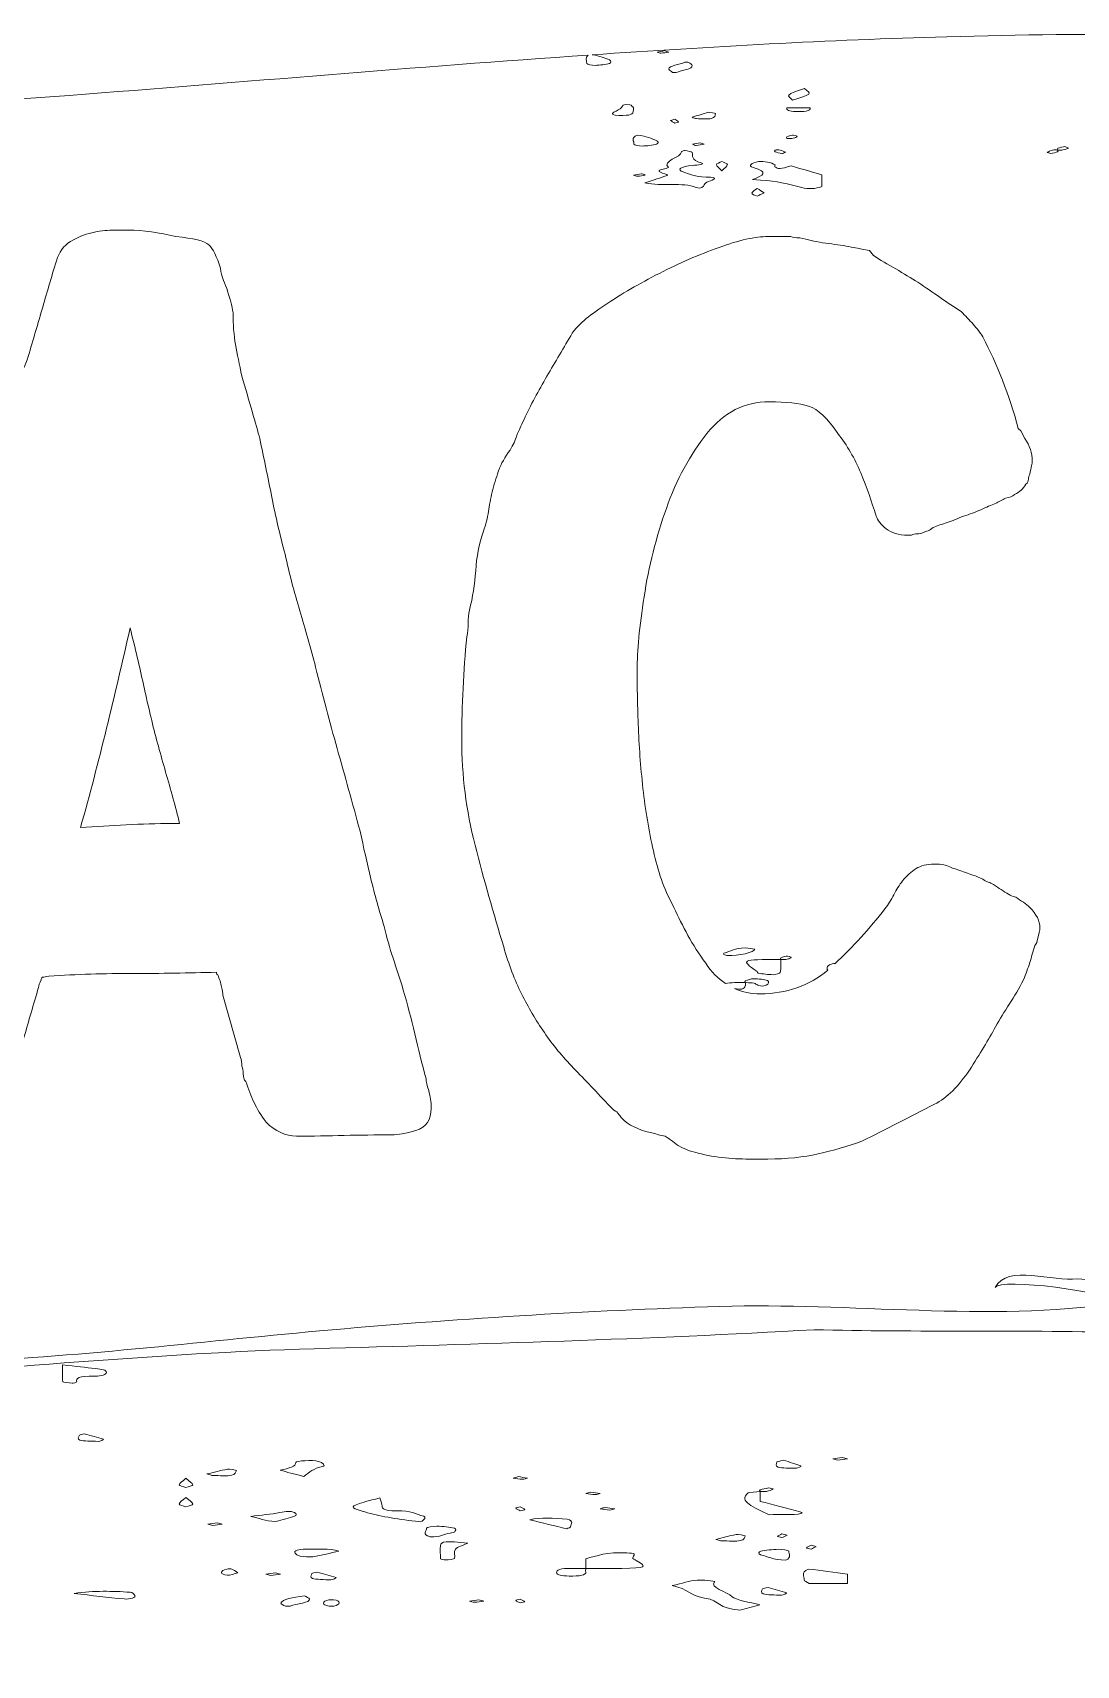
# Model space of a CAD drawing. Header units: inches. Extents: x 67 to 1013, y -929 to -151.
# Drawn here: x 534.1 to 740.3, y -473.8 to -151.3 of the extents above; entities that cross this region are included whole.
import ezdxf

# ---------------------------------------------------------------- set-up
doc = ezdxf.new("R2010")
doc.units = ezdxf.units.IN
doc.header["$MEASUREMENT"] = 0
doc.layers.add('Layer 1', color=7, linetype='Continuous')

# ---------------------------------------------------------------- blocks, each defined once
blk = doc.blocks.new('block 4')
at = {"layer": 'Layer 1', "lineweight": 0}
for points, knots in [([(1012.5, -629.96), (1011.78, -626.87), (1009, -625.78), (1007.72, -622.73), (1003.47, -612.53), (999.82, -602.16), (995.98, -591.85), (994.46, -587.78), (992.94, -583.67), (992.43, -579.44), (991.95, -575.42), (992.4, -571.38), (992.85, -567.37), (994.36, -553.92), (995.87, -540.48), (997.38, -527.04), (998.61, -516.02), (999.83, -504.79), (996.82, -493.98), (994.38, -485.2), (989.21, -476.99), (986.76, -468.2), (984.31, -459.42), (985.12, -449.28), (993.08, -442.78), (986.86, -441.22), (985.48, -433.43), (990.93, -430.6), (985.17, -433.14), (980.2, -426.06), (980.72, -420.92), (981.23, -415.78), (981.92, -408.91), (975.68, -407.18), (963.5, -403.83), (960.82, -402.1), (945.95, -403.35), (930.23, -404.68), (914.3, -404.93), (898.63, -406.33), (898.4, -406.35), (898.15, -406.37), (897.92, -406.39), (898.18, -406.67), (898.19, -406.97), (897.77, -407.33), (897.53, -407.53), (896.61, -407.88), (896.32, -407.86), (890.79, -407.46), (893.08, -409.38), (890.63, -409.31), (888.2, -409.24), (889.18, -408.28), (889.28, -407.71), (889.32, -407.45), (890, -407.26), (890.69, -407.06), (870.16, -409.03), (848.07, -411.4), (828.09, -410.04), (803.21, -410.88), (776.37, -405.82), (751.09, -408.07), (730.82, -407.48), (707.94, -407.98), (688.48, -407.47), (655.62, -409.38), (622.65, -410.27), (589.72, -411.23), (558.66, -412.13), (527.84, -415.18), (496.66, -417.37), (462.99, -419.74), (429.22, -421.35), (395.43, -422.2), (363.04, -423.02), (326.98, -419.13), (295.25, -422.81), (296.63, -425.24), (324.65, -427.84), (325.87, -425.93), (322.81, -430.62), (311.11, -427.02), (305.05, -427.63), (281.5, -426.27), (254.71, -426.52), (230.16, -426.72), (213.32, -424.58), (195.42, -426.19), (178.66, -424.55), (174.75, -422.97), (169.22, -429.65), (166.38, -425.74), (162.03, -426.11), (159.04, -427.81), (155.36, -428.85), (150.56, -430.2), (148.48, -434.78), (142.94, -435.87), (135.78, -439.18), (128.67, -441.45), (127.27, -447.88), (127.13, -449.83), (126.44, -451.3), (124.54, -453.11), (127.14, -456.8), (123.5, -497.14), (121.03, -499.45), (116.43, -509.11), (107.6, -517.24), (103.39, -527.02), (98.81, -537.63), (96.21, -549.16), (92.57, -560.02), (96.55, -560.09), (97.08, -564.42), (98.21, -567.4), (99.86, -571.75), (105.03, -574.61), (108.71, -578.13), (112.39, -581.65), (114.24, -587.53), (109.63, -590.3), (107.32, -591.69), (104.06, -591.81), (101.74, -593.18), (97.32, -595.8), (98.49, -601.15), (96.65, -605.23), (94.41, -610.21), (88.61, -613.75), (85.91, -618.62), (82.76, -624.32), (82.66, -629.52), (76.58, -634.31), (72.6, -637.82), (71.41, -641.99), (67.43, -645.04), (69.76, -645.61), (68.74, -647.95), (71.54, -648.5), (71.49, -657.58), (86.7, -655.19), (94.76, -658.1), (103.45, -660.02), (113.04, -662.9), (122.11, -662.52), (122.11, -662.52), (122.7, -663.22), (122.7, -663.22), (123.92, -664.68), (143.84, -665.11), (146.99, -665.5), (155.57, -666.57), (163.86, -667.13), (172.44, -667.79), (190.82, -669.2), (209.1, -670.89), (227.54, -671.8), (264.33, -673.61), (301.23, -673.78), (338.08, -672.98), (412.22, -671.37), (486.09, -665.79), (560.01, -661.39), (624.31, -657.56), (688.81, -654.57), (753.33, -655.83), (790.03, -656.55), (826.77, -658.64), (863.48, -657.11), (899.99, -655.58), (937.35, -651.45), (973.52, -647.1), (978.97, -646.97), (983.95, -647.41), (989.51, -647.54), (992.02, -647.09), (998.41, -652.03), (999.03, -648.37), (1002.67, -650.07), (1004.08, -646.55), (1007.87, -647.08), (1004.65, -642.86), (1011.05, -641.49), (1012.43, -638.11), (1010.37, -635.39), (1013.01, -632.17), (1012.5, -629.96)], [0, 0, 0, 0, 1, 1, 1, 2, 2, 2, 3, 3, 3, 4, 4, 4, 5, 5, 5, 6, 6, 6, 7, 7, 7, 8, 8, 8, 9, 9, 9, 10, 10, 10, 11, 11, 11, 12, 12, 12, 13, 13, 13, 14, 14, 14, 15, 15, 15, 16, 16, 16, 17, 17, 17, 18, 18, 18, 19, 19, 19, 20, 20, 20, 21, 21, 21, 22, 22, 22, 23, 23, 23, 24, 24, 24, 25, 25, 25, 26, 26, 26, 27, 27, 27, 28, 28, 28, 29, 29, 29, 30, 30, 30, 31, 31, 31, 32, 32, 32, 33, 33, 33, 34, 34, 34, 35, 35, 35, 36, 36, 36, 37, 37, 37, 38, 38, 38, 39, 39, 39, 40, 40, 40, 41, 41, 41, 42, 42, 42, 43, 43, 43, 44, 44, 44, 45, 45, 45, 46, 46, 46, 47, 47, 47, 48, 48, 48, 49, 49, 49, 50, 50, 50, 51, 51, 51, 52, 52, 52, 53, 53, 53, 54, 54, 54, 55, 55, 55, 56, 56, 56, 57, 57, 57, 58, 58, 58, 59, 59, 59, 60, 60, 60, 61, 61, 61, 62, 62, 62, 63, 63, 63, 63]), ([(540.01, -414.41), (542.76, -414.71), (544.61, -414.93), (546.49, -415.12), (547.86, -415.26), (548.69, -415.44), (548.69, -415.89), (548.7, -416.36), (547.82, -416.63), (546.42, -416.62), (543.11, -416.6), (542.61, -417.08), (542.83, -417.78), (542.86, -417.86), (542.11, -418.04), (541.91, -418.03), (541.23, -417.97), (540.1, -417.85), (540.09, -417.74), (539.96, -416.66), (540.01, -415.58), (540.01, -414.41)], [0, 0, 0, 0, 1, 1, 1, 2, 2, 2, 3, 3, 3, 4, 4, 4, 5, 5, 5, 6, 6, 6, 7, 7, 7, 7]), ([(543.39, -428.29), (543.42, -428.2), (543.99, -428.12), (544.32, -428.03), (545.61, -428.38), (546.97, -428.71), (548.14, -429.08), (548.28, -429.12), (547.39, -429.53), (547.04, -429.52), (545.78, -429.5), (544.1, -429.47), (543.45, -429.26), (542.84, -429.06), (543.26, -428.62), (543.39, -428.29)], [0, 0, 0, 0, 1, 1, 1, 2, 2, 2, 3, 3, 3, 4, 4, 4, 5, 5, 5, 5]), ([(572.62, -435.01), (572.86, -434.96), (574.38, -435.18), (574.36, -435.26), (574.28, -435.6), (574.2, -436.04), (573.4, -436.22), (572.66, -436.39), (571, -436.29), (569.75, -436.26), (569.4, -436.26), (569.1, -436.1), (568.56, -435.96), (569.89, -435.64), (571.17, -435.29), (572.62, -435.01)], [0, 0, 0, 0, 1, 1, 1, 2, 2, 2, 3, 3, 3, 4, 4, 4, 5, 5, 5, 5]), ([(586.11, -433.72), (586.07, -433.34), (589.42, -433.15), (590.61, -433.48), (591.38, -433.7), (592, -434.32), (591.58, -434.42), (589.38, -434.91), (588.95, -435.6), (587.66, -436.44), (585.68, -435.93), (584.37, -435.59), (583.02, -435.24), (584.82, -434.84), (586.19, -434.44), (586.11, -433.72)], [0, 0, 0, 0, 1, 1, 1, 2, 2, 2, 3, 3, 3, 4, 4, 4, 5, 5, 5, 5]), ([(681.08, -433.63), (681.09, -433.54), (681.68, -433.46), (682.43, -433.26), (683.59, -433.62), (684.84, -433.97), (685.83, -434.36), (686.04, -434.44), (685.26, -434.84), (684.99, -434.84), (683.72, -434.82), (682.05, -434.81), (681.35, -434.6), (680.7, -434.4), (681.02, -433.96), (681.08, -433.63)], [0, 0, 0, 0, 1, 1, 1, 2, 2, 2, 3, 3, 3, 4, 4, 4, 5, 5, 5, 5]), ([(694.01, -432.7), (694.4, -432.8), (694.71, -432.88), (695.03, -432.97), (694.4, -433.05), (693.78, -433.16), (693.11, -433.2), (692.87, -433.22), (692.48, -433.05), (692.16, -432.97), (692.79, -432.88), (693.41, -432.78), (694.01, -432.7)], [0, 0, 0, 0, 1, 1, 1, 2, 2, 2, 3, 3, 3, 4, 4, 4, 4]), ([(564.41, -436.8), (565.12, -437.44), (565.72, -437.76), (565.76, -438.09), (565.78, -438.27), (564.89, -438.47), (564.41, -438.66), (563.93, -438.47), (563.05, -438.27), (563.07, -438.09), (563.1, -437.76), (563.7, -437.44), (564.41, -436.8)], [0, 0, 0, 0, 1, 1, 1, 2, 2, 2, 3, 3, 3, 4, 4, 4, 4]), ([(630.03, -436.49), (630.63, -436.58), (631.25, -436.67), (631.88, -436.76), (631.56, -436.85), (631.17, -437.01), (630.93, -437), (630.26, -436.96), (629.64, -436.85), (629, -436.76), (629.32, -436.68), (629.64, -436.59), (630.03, -436.49)], [0, 0, 0, 0, 1, 1, 1, 2, 2, 2, 3, 3, 3, 4, 4, 4, 4]), ([(564.41, -440.6), (565.12, -441.23), (565.72, -441.56), (565.76, -441.88), (565.78, -442.07), (564.89, -442.26), (564.41, -442.46), (563.93, -442.26), (563.05, -442.07), (563.07, -441.88), (563.1, -441.56), (563.7, -441.23), (564.41, -440.6)], [0, 0, 0, 0, 1, 1, 1, 2, 2, 2, 3, 3, 3, 4, 4, 4, 4]), ([(599.63, -441.5), (600.26, -441.31), (600.96, -441.14), (602.72, -440.68), (602.96, -441.53), (603.11, -441.89), (603.16, -442.25), (603.23, -442.76), (603.22, -443.26), (606.02, -443.22), (608.9, -443.18), (609.79, -443.89), (611.36, -444.3), (611.94, -444.45), (611.45, -444.97), (611.04, -445.29), (610.71, -445.54), (610.04, -445.3), (609.05, -445.2), (605.15, -444.77), (602.01, -444.12), (599.21, -443.31), (596.73, -442.6), (596.73, -442.35), (599.63, -441.5)], [0, 0, 0, 0, 1, 1, 1, 2, 2, 2, 3, 3, 3, 4, 4, 4, 5, 5, 5, 6, 6, 6, 7, 7, 7, 8, 8, 8, 8]), ([(644.38, -439.53), (644.98, -439.62), (645.61, -439.71), (646.23, -439.8), (645.91, -439.88), (645.52, -440.05), (645.29, -440.04), (644.61, -440), (644, -439.88), (643.36, -439.8), (643.68, -439.71), (644, -439.63), (644.38, -439.53)], [0, 0, 0, 0, 1, 1, 1, 2, 2, 2, 3, 3, 3, 4, 4, 4, 4]), ([(675.47, -439.69), (675.66, -439.54), (677, -439.51), (677.81, -439.42), (677.81, -440.04), (677.81, -440.67), (677.81, -441.38), (680.35, -442.03), (683.06, -442.72), (685.74, -443.42), (685.96, -443.48), (685.97, -443.6), (686.09, -443.69), (684.19, -444.29), (681.59, -443.77), (679.59, -444.04), (676.66, -442.64), (673.3, -441.33), (675.47, -439.69)], [0, 0, 0, 0, 1, 1, 1, 2, 2, 2, 3, 3, 3, 4, 4, 4, 5, 5, 5, 6, 6, 6, 6]), ([(677.84, -439.09), (678.28, -438.94), (678.92, -438.84), (679.48, -438.72), (679.81, -438.81), (680.42, -438.93), (680.36, -438.96), (680.02, -439.13), (679.6, -439.29), (679.06, -439.41), (678.81, -439.47), (678.07, -439.46), (677.85, -439.41), (677.64, -439.35), (677.64, -439.16), (677.84, -439.09)], [0, 0, 0, 0, 1, 1, 1, 2, 2, 2, 3, 3, 3, 4, 4, 4, 5, 5, 5, 5]), ([(582.97, -443.59), (584.17, -443.37), (585.06, -443.19), (585.86, -443.6), (586.23, -443.79), (586.3, -444.14), (585.87, -444.3), (584.85, -444.69), (583.45, -445.01), (582.18, -445.36), (579.83, -445.27), (579, -444.67), (577.23, -444.34), (579.2, -444.09), (581.26, -443.91), (582.97, -443.59)], [0, 0, 0, 0, 1, 1, 1, 2, 2, 2, 3, 3, 3, 4, 4, 4, 5, 5, 5, 5]), ([(630.44, -443.22), (630.12, -443.05), (629.69, -442.88), (629.54, -442.71), (629.49, -442.64), (630.12, -442.54), (630.44, -442.46), (630.76, -442.63), (631.19, -442.79), (631.34, -442.97), (631.39, -443.03), (630.76, -443.13), (630.44, -443.22)], [0, 0, 0, 0, 1, 1, 1, 2, 2, 2, 3, 3, 3, 4, 4, 4, 4]), ([(639.67, -444.89), (641.24, -445.29), (640.32, -445.81), (640.43, -446.27), (640.47, -446.47), (639.84, -446.68), (639.65, -446.8), (637.27, -446.22), (634.78, -445.61), (632.29, -445.01), (634.44, -444.49), (637.05, -444.72), (639.67, -444.89)], [0, 0, 0, 0, 1, 1, 1, 2, 2, 2, 3, 3, 3, 4, 4, 4, 4]), ([(649.1, -442.84), (648.78, -442.92), (648.46, -443.01), (648.08, -443.11), (647.48, -443.02), (646.85, -442.93), (646.23, -442.84), (646.55, -442.75), (646.94, -442.58), (647.17, -442.6), (647.85, -442.64), (648.46, -442.75), (649.1, -442.84)], [0, 0, 0, 0, 1, 1, 1, 2, 2, 2, 3, 3, 3, 4, 4, 4, 4]), ([(569.66, -446.11), (569.43, -446.12), (569.04, -445.96), (568.72, -445.87), (569.34, -445.78), (569.97, -445.69), (570.57, -445.6), (570.95, -445.7), (571.27, -445.79), (571.59, -445.87), (570.95, -445.96), (570.34, -446.07), (569.66, -446.11)], [0, 0, 0, 0, 1, 1, 1, 2, 2, 2, 3, 3, 3, 4, 4, 4, 4]), ([(611.89, -446.64), (611.86, -446.52), (613.27, -446.26), (613.93, -446.28), (615.16, -446.31), (616.51, -446.45), (617.44, -446.66), (617.9, -446.76), (617.61, -447.13), (617.48, -447.37), (617.43, -447.47), (616.96, -447.57), (616.59, -447.63), (615.22, -447.86), (614.78, -448.43), (612.63, -448.4), (610.92, -447.85), (612.03, -447.22), (611.89, -446.64)], [0, 0, 0, 0, 1, 1, 1, 2, 2, 2, 3, 3, 3, 4, 4, 4, 5, 5, 5, 6, 6, 6, 6]), ([(673.1, -447.91), (673.34, -447.87), (674.86, -448.09), (674.84, -448.17), (674.76, -448.5), (674.68, -448.95), (673.88, -449.13), (673.14, -449.29), (671.47, -449.19), (670.23, -449.17), (669.88, -449.16), (669.57, -449.01), (669.04, -448.87), (670.37, -448.54), (671.65, -448.2), (673.1, -447.91)], [0, 0, 0, 0, 1, 1, 1, 2, 2, 2, 3, 3, 3, 4, 4, 4, 5, 5, 5, 5]), ([(681.22, -448.28), (681.37, -448.1), (681.8, -447.94), (682.11, -447.77), (682.43, -447.86), (682.75, -447.94), (683.14, -448.04), (682.8, -448.2), (682.46, -448.37), (682.11, -448.53), (681.8, -448.45), (681.16, -448.34), (681.22, -448.28)], [0, 0, 0, 0, 1, 1, 1, 2, 2, 2, 3, 3, 3, 4, 4, 4, 4]), ([(589.44, -452.31), (588.91, -452.4), (587.57, -452.31), (586.96, -452.18), (586.38, -452.06), (586.16, -451.79), (585.96, -451.57), (585.57, -451.12), (586.69, -450.83), (588.08, -450.83), (590.24, -450.82), (592.72, -450.58), (594.63, -451.21), (592.92, -451.59), (591.29, -451.99), (589.44, -452.31)], [0, 0, 0, 0, 1, 1, 1, 2, 2, 2, 3, 3, 3, 4, 4, 4, 5, 5, 5, 5]), ([(617.44, -452.67), (617.4, -452.78), (616.28, -452.89), (615.6, -452.95), (615.39, -452.96), (614.7, -452.79), (614.69, -452.7), (614.62, -451.83), (614.62, -450.96), (614.66, -450.09), (614.7, -449.26), (615.81, -449.18), (620.09, -449.63), (619.25, -450.02), (617.94, -450.39), (617.63, -450.82), (617.2, -451.42), (617.61, -452.06), (617.44, -452.67)], [0, 0, 0, 0, 1, 1, 1, 2, 2, 2, 3, 3, 3, 4, 4, 4, 5, 5, 5, 6, 6, 6, 6]), ([(643.36, -454.6), (643.36, -454.6), (643.36, -452.72), (643.36, -452.72), (645.62, -452.12), (647.43, -451.34), (651.48, -451.55), (653.13, -451.63), (653.14, -451.55), (652.66, -452.54), (652.58, -452.7), (653.02, -452.9), (653.35, -453.07), (655.74, -454.28), (655.18, -454.59), (650.47, -454.6), (648.1, -454.61), (645.73, -454.6), (643.36, -454.6), (643.36, -454.84), (643.31, -455.09), (643.37, -455.32), (643.51, -455.95), (642.18, -456.15), (640.08, -456.12), (638.53, -456.1), (637.69, -455.88), (637.62, -455.47), (637.52, -454.92), (638.26, -454.57), (640.63, -454.6), (641.54, -454.62), (642.45, -454.6), (643.36, -454.6)], [0, 0, 0, 0, 1, 1, 1, 2, 2, 2, 3, 3, 3, 4, 4, 4, 5, 5, 5, 6, 6, 6, 7, 7, 7, 8, 8, 8, 9, 9, 9, 10, 10, 10, 11, 11, 11, 11]), ([(682.87, -452.99), (680.24, -452.86), (679.29, -452.29), (677.88, -451.9), (677.42, -451.77), (677.45, -451.31), (677.91, -451.21), (678.84, -451), (680.2, -450.87), (681.43, -450.83), (682.08, -450.82), (683.45, -451.07), (683.45, -451.2), (683.44, -451.79), (684.14, -452.41), (682.87, -452.99)], [0, 0, 0, 0, 1, 1, 1, 2, 2, 2, 3, 3, 3, 4, 4, 4, 5, 5, 5, 5]), ([(687.86, -450.05), (688.17, -450.13), (688.49, -450.22), (688.88, -450.32), (688.55, -450.48), (688.2, -450.64), (687.86, -450.81), (687.54, -450.72), (686.91, -450.62), (686.96, -450.56), (687.11, -450.38), (687.54, -450.22), (687.86, -450.05)], [0, 0, 0, 0, 1, 1, 1, 2, 2, 2, 3, 3, 3, 4, 4, 4, 4]), ([(572.51, -454.75), (572.74, -454.7), (573.38, -454.7), (573.44, -454.73), (573.84, -454.93), (574.14, -455.14), (574.66, -455.47), (574.04, -455.63), (573.08, -456.01), (572.61, -455.97), (571.06, -455.84), (571.07, -455.03), (572.51, -454.75)], [0, 0, 0, 0, 1, 1, 1, 2, 2, 2, 3, 3, 3, 4, 4, 4, 4]), ([(581.14, -455.98), (580.91, -455.99), (580.52, -455.83), (580.2, -455.74), (580.84, -455.66), (581.45, -455.55), (582.13, -455.51), (582.36, -455.49), (582.75, -455.66), (583.07, -455.74), (582.43, -455.83), (581.82, -455.94), (581.14, -455.98)], [0, 0, 0, 0, 1, 1, 1, 2, 2, 2, 3, 3, 3, 4, 4, 4, 4]), ([(589.4, -456.6), (588.78, -456.4), (589.19, -455.96), (589.29, -455.63), (589.32, -455.54), (589.9, -455.46), (590.33, -455.34), (591.59, -455.69), (592.92, -456.03), (594.05, -456.4), (594.21, -456.46), (593.34, -456.86), (593.01, -456.86), (591.75, -456.83), (590.07, -456.81), (589.4, -456.6)], [0, 0, 0, 0, 1, 1, 1, 2, 2, 2, 3, 3, 3, 4, 4, 4, 5, 5, 5, 5]), ([(665.37, -456.92), (666.26, -456.82), (668.88, -457.18), (668.85, -457.2), (667.63, -458.39), (671.3, -459.2), (672.3, -460.21), (672.92, -460.83), (675.85, -461.3), (677.74, -461.83), (676.45, -462.18), (675.13, -462.53), (673.8, -462.88), (669.26, -462.51), (670.15, -461.05), (666.85, -460.46), (663.61, -459.88), (663.9, -458.72), (660.4, -458.01), (662.53, -457.52), (663.76, -457.1), (665.37, -456.92)], [0, 0, 0, 0, 1, 1, 1, 2, 2, 2, 3, 3, 3, 4, 4, 4, 5, 5, 5, 6, 6, 6, 7, 7, 7, 7]), ([(687.32, -454.73), (689.92, -455.06), (692.5, -455.4), (695.03, -455.72), (695.03, -455.72), (695.03, -457.58), (695.03, -457.58), (695.03, -457.58), (687.5, -457.58), (687.5, -457.58), (687.09, -457.32), (686.43, -457.1), (686.48, -456.9), (686.65, -456.18), (685.67, -455.43), (687.32, -454.73)], [0, 0, 0, 0, 1, 1, 1, 2, 2, 2, 3, 3, 3, 4, 4, 4, 5, 5, 5, 5]), ([(554.34, -459.93), (554.74, -460.39), (553.37, -460.74), (552.2, -460.65), (548.95, -460.38), (545.9, -459.96), (542.34, -459.56), (546.32, -458.99), (549.88, -459.08), (553.4, -459.32), (553.88, -459.35), (554.15, -459.71), (554.34, -459.93)], [0, 0, 0, 0, 1, 1, 1, 2, 2, 2, 3, 3, 3, 4, 4, 4, 4]), ([(584.08, -462.07), (583.68, -461.87), (583.06, -461.65), (583.13, -461.46), (583.41, -460.71), (585.47, -460.33), (587.81, -460.02), (588.17, -460.25), (588.7, -460.45), (588.78, -460.66), (589.03, -461.4), (586.23, -461.59), (584.99, -462.06), (584.87, -462.1), (584.15, -462.1), (584.08, -462.07)], [0, 0, 0, 0, 1, 1, 1, 2, 2, 2, 3, 3, 3, 4, 4, 4, 5, 5, 5, 5]), ([(592.61, -460.82), (592.83, -460.78), (593.25, -460.8), (593.58, -460.8), (595.01, -461.02), (595.07, -461.77), (593.63, -462.05), (593.41, -462.1), (592.92, -462.11), (592.68, -462.07), (591.21, -461.86), (591.17, -461.1), (592.61, -460.82)], [0, 0, 0, 0, 1, 1, 1, 2, 2, 2, 3, 3, 3, 4, 4, 4, 4]), ([(622.24, -460.79), (622.63, -460.89), (622.94, -460.97), (623.26, -461.06), (622.63, -461.14), (622.01, -461.26), (621.34, -461.29), (621.1, -461.31), (620.71, -461.14), (620.39, -461.06), (621.02, -460.97), (621.64, -460.88), (622.24, -460.79)], [0, 0, 0, 0, 1, 1, 1, 2, 2, 2, 3, 3, 3, 4, 4, 4, 4]), ([(631.34, -461.19), (631.39, -461.25), (630.76, -461.35), (630.44, -461.44), (630.12, -461.27), (629.69, -461.11), (629.54, -460.93), (629.49, -460.87), (630.12, -460.76), (630.44, -460.68), (630.76, -460.85), (631.19, -461.01), (631.34, -461.19)], [0, 0, 0, 0, 1, 1, 1, 2, 2, 2, 3, 3, 3, 4, 4, 4, 4]), ([(683.02, -459.43), (683.19, -459.49), (682.35, -459.9), (682.05, -459.89), (680.78, -459.87), (679.1, -459.85), (678.42, -459.64), (677.79, -459.44), (678.17, -459), (678.26, -458.67), (678.29, -458.58), (678.87, -458.5), (679.4, -458.36), (680.63, -458.71), (681.94, -459.05), (683.02, -459.43)], [0, 0, 0, 0, 1, 1, 1, 2, 2, 2, 3, 3, 3, 4, 4, 4, 5, 5, 5, 5])]:
    blk.add_open_spline(points, degree=3, knots=knots, dxfattribs=at)
blk = doc.blocks.new('block 5')
at = {"layer": 'Layer 1', "lineweight": 0}
for points, knots in [([(922.82, -176.57), (922.86, -167.49), (910.98, -169.88), (904.68, -166.97), (897.9, -165.05), (890.41, -162.17), (883.32, -162.55), (883.32, -162.55), (882.87, -161.85), (882.87, -161.85), (881.91, -160.38), (866.35, -159.96), (863.89, -159.57), (857.2, -158.5), (850.72, -157.94), (844.02, -157.28), (829.67, -155.87), (815.39, -154.18), (800.99, -153.27), (772.25, -151.46), (743.44, -151.28), (714.66, -152.09), (691.28, -152.74), (667.94, -154.05), (644.62, -155.66), (646.28, -155.84), (647.06, -156.32), (648.08, -156.67), (648.45, -156.8), (648.43, -157.26), (648.06, -157.37), (647.3, -157.57), (646.2, -157.71), (645.2, -157.74), (644.67, -157.76), (643.56, -157.5), (643.57, -157.37), (643.57, -156.83), (643.1, -156.25), (643.86, -155.71), (609.66, -158.07), (575.51, -161.07), (541.34, -163.68), (491.12, -167.51), (440.75, -170.49), (390.36, -169.23), (361.7, -168.52), (333.01, -166.43), (304.34, -167.96), (275.82, -169.48), (246.65, -173.62), (218.4, -177.96), (214.14, -178.09), (210.26, -177.66), (205.91, -177.53), (203.95, -177.97), (198.96, -173.04), (198.48, -176.7), (195.63, -175), (194.53, -178.52), (191.58, -177.99), (194.09, -182.21), (189.09, -183.58), (188.02, -186.96), (189.62, -189.68), (187.56, -192.9), (187.96, -195.11), (188.52, -198.19), (190.69, -199.29), (191.69, -202.34), (195.01, -212.53), (197.86, -222.91), (200.86, -233.21), (201.33, -234.85), (201.8, -236.49), (202.22, -238.14), (203.21, -237.74), (204.2, -237.33), (205.28, -236.89), (207.37, -237.82), (206.35, -238.59), (206.72, -239.47), (205.58, -239.19), (204.69, -238.99), (203.87, -238.77), (203.33, -238.63), (202.85, -238.45), (202.25, -238.25), (202.87, -240.68), (203.4, -243.13), (203.63, -245.63), (204, -249.64), (203.65, -253.69), (203.3, -257.7), (202.12, -271.14), (200.95, -284.59), (199.77, -298.03), (198.81, -309.05), (197.85, -320.27), (200.2, -331.08), (202.11, -339.87), (206.15, -348.08), (208.06, -356.87), (209.97, -365.65), (209.34, -375.79), (203.12, -382.28), (207.98, -383.85), (209.06, -391.64), (204.81, -394.47), (209.3, -391.93), (213.18, -399.01), (212.78, -404.15), (212.38, -409.29), (211.84, -416.16), (216.71, -417.88), (226.23, -421.24), (228.32, -422.97), (239.93, -421.72), (252.21, -420.39), (264.65, -420.13), (276.89, -418.74), (294.6, -416.73), (314.34, -413.49), (331.98, -415.03), (351.41, -414.19), (372.37, -419.25), (392.11, -416.99), (407.94, -417.58), (425.81, -417.09), (441.01, -417.6), (466.67, -415.69), (492.42, -414.79), (518.13, -413.84), (542.39, -412.94), (566.46, -409.89), (590.81, -407.7), (617.11, -405.33), (643.48, -403.72), (669.87, -402.87), (695.17, -402.05), (723.33, -405.94), (748.11, -402.26), (747.03, -399.83), (725.15, -397.22), (724.2, -399.13), (726.58, -394.45), (735.72, -398.04), (740.45, -397.44), (758.84, -398.8), (779.77, -398.55), (798.94, -398.35), (812.09, -400.49), (826.07, -398.88), (839.16, -400.52), (842.21, -402.1), (846.53, -395.42), (848.75, -399.33), (852.15, -398.96), (854.49, -397.25), (857.36, -396.22), (861.1, -394.86), (862.73, -390.29), (867.06, -389.2), (872.65, -385.89), (878.2, -383.61), (879.3, -377.19), (879.4, -375.23), (879.95, -373.76), (881.43, -371.96), (879.4, -368.27), (882.24, -327.93), (884.17, -325.62), (887.76, -315.96), (894.66, -307.83), (897.95, -298.04), (901.52, -287.43), (903.56, -275.91), (906.39, -265.05), (903.29, -264.98), (902.87, -260.65), (901.99, -257.67), (900.7, -253.31), (896.66, -250.46), (893.79, -246.94), (890.92, -243.42), (889.47, -237.54), (893.07, -234.76), (894.88, -233.37), (897.42, -233.26), (899.23, -231.89), (902.69, -229.27), (901.77, -223.92), (903.21, -219.83), (904.96, -214.85), (909.49, -211.32), (911.59, -206.44), (914.05, -200.74), (914.14, -195.54), (918.88, -190.76), (921.99, -187.25), (922.92, -183.08), (926.03, -180.02), (924.21, -179.45), (925, -177.12), (922.82, -176.57)], [0, 0, 0, 0, 1, 1, 1, 2, 2, 2, 3, 3, 3, 4, 4, 4, 5, 5, 5, 6, 6, 6, 7, 7, 7, 8, 8, 8, 9, 9, 9, 10, 10, 10, 11, 11, 11, 12, 12, 12, 13, 13, 13, 14, 14, 14, 15, 15, 15, 16, 16, 16, 17, 17, 17, 18, 18, 18, 19, 19, 19, 20, 20, 20, 21, 21, 21, 22, 22, 22, 23, 23, 23, 24, 24, 24, 25, 25, 25, 26, 26, 26, 27, 27, 27, 28, 28, 28, 29, 29, 29, 30, 30, 30, 31, 31, 31, 32, 32, 32, 33, 33, 33, 34, 34, 34, 35, 35, 35, 36, 36, 36, 37, 37, 37, 38, 38, 38, 39, 39, 39, 40, 40, 40, 41, 41, 41, 42, 42, 42, 43, 43, 43, 44, 44, 44, 45, 45, 45, 46, 46, 46, 47, 47, 47, 48, 48, 48, 49, 49, 49, 50, 50, 50, 51, 51, 51, 52, 52, 52, 53, 53, 53, 54, 54, 54, 55, 55, 55, 56, 56, 56, 57, 57, 57, 58, 58, 58, 59, 59, 59, 60, 60, 60, 61, 61, 61, 62, 62, 62, 63, 63, 63, 64, 64, 64, 65, 65, 65, 66, 66, 66, 67, 67, 67, 68, 68, 68, 68]), ([(658.95, -154.84), (659.26, -154.94), (659.51, -155.02), (659.77, -155.11), (659.26, -155.19), (658.76, -155.3), (658.21, -155.34), (658.02, -155.36), (657.7, -155.19), (657.45, -155.11), (657.95, -155.02), (658.46, -154.93), (658.95, -154.84)], [0, 0, 0, 0, 1, 1, 1, 2, 2, 2, 3, 3, 3, 4, 4, 4, 4]), ([(662.95, -157.12), (663.01, -157.09), (663.62, -157.11), (663.68, -157.16), (663.99, -157.36), (664.35, -157.57), (664.4, -157.78), (664.55, -158.52), (662.24, -158.69), (661.25, -159.17), (661.19, -159.2), (660.75, -159.15), (660.49, -159.14), (660.25, -158.93), (659.85, -158.72), (659.8, -158.51), (659.65, -157.77), (661.97, -157.6), (662.95, -157.12)], [0, 0, 0, 0, 1, 1, 1, 2, 2, 2, 3, 3, 3, 4, 4, 4, 5, 5, 5, 6, 6, 6, 6]), ([(686.57, -162.33), (688.05, -163.39), (688.12, -163.41), (684.18, -164.59), (682.92, -163.56), (682.92, -163.56), (686.57, -162.33)], [0, 0, 0, 0, 1, 1, 1, 2, 2, 2, 2]), ([(648.93, -166.99), (649.47, -166.7), (650.18, -166.41), (650.4, -166.09), (650.64, -165.75), (650.59, -165.38), (652.05, -165.53), (652.46, -165.57), (652.59, -165.93), (652.77, -166.14), (652.87, -166.26), (652.79, -166.39), (652.79, -166.51), (652.79, -167.47), (652.25, -167.68), (649.91, -167.63), (648.73, -167.61), (648.31, -167.33), (648.93, -166.99)], [0, 0, 0, 0, 1, 1, 1, 2, 2, 2, 3, 3, 3, 4, 4, 4, 5, 5, 5, 6, 6, 6, 6]), ([(669, -167.28), (668.94, -167.62), (668.86, -168.06), (668.21, -168.24), (667.6, -168.4), (666.25, -168.3), (665.24, -168.27), (664.96, -168.26), (664.71, -168.11), (664.36, -167.99), (665.43, -167.66), (666.46, -167.31), (667.61, -167.01), (667.78, -166.97), (669.02, -167.2), (669, -167.28)], [0, 0, 0, 0, 1, 1, 1, 2, 2, 2, 3, 3, 3, 4, 4, 4, 5, 5, 5, 5]), ([(687.7, -166.12), (687.87, -166.83), (686.37, -166.92), (684.81, -166.86), (683.65, -166.82), (682.78, -166.58), (683.05, -166.12), (683.05, -166.12), (687.7, -166.12), (687.7, -166.12)], [0, 0, 0, 0, 1, 1, 1, 2, 2, 2, 3, 3, 3, 3]), ([(660.11, -168.66), (660.42, -168.56), (660.68, -168.48), (660.94, -168.39), (661.2, -168.56), (661.54, -168.73), (661.67, -168.9), (661.71, -168.97), (661.2, -169.07), (660.94, -169.15), (660.66, -168.99), (660.38, -168.82), (660.11, -168.66)], [0, 0, 0, 0, 1, 1, 1, 2, 2, 2, 3, 3, 3, 4, 4, 4, 4]), ([(653.55, -171.54), (655.47, -171.66), (656.28, -172.22), (657.39, -172.63), (657.75, -172.76), (657.72, -173.21), (657.35, -173.31), (656.59, -173.52), (655.49, -173.65), (654.49, -173.68), (653.96, -173.7), (652.85, -173.43), (652.88, -173.31), (653.01, -172.73), (652.06, -172.09), (653.55, -171.54)], [0, 0, 0, 0, 1, 1, 1, 2, 2, 2, 3, 3, 3, 4, 4, 4, 5, 5, 5, 5]), ([(664.43, -173.33), (664.93, -173.24), (665.44, -173.15), (665.93, -173.06), (666.24, -173.16), (666.5, -173.24), (666.76, -173.33), (666.24, -173.41), (665.74, -173.53), (665.19, -173.57), (665, -173.58), (664.69, -173.41), (664.43, -173.33)], [0, 0, 0, 0, 1, 1, 1, 2, 2, 2, 3, 3, 3, 4, 4, 4, 4]), ([(683.05, -171.85), (683.51, -171.73), (684.2, -171.49), (684.39, -171.52), (685.79, -171.79), (684.83, -172.01), (684.07, -172.18), (683.84, -172.24), (683.26, -172.23), (683.09, -172.18), (682.91, -172.12), (683.05, -171.96), (683.05, -171.85)], [0, 0, 0, 0, 1, 1, 1, 2, 2, 2, 3, 3, 3, 4, 4, 4, 4]), ([(737.6, -174.46), (737.37, -174.51), (736.79, -174.51), (736.62, -174.46), (736.44, -174.4), (736.58, -174.24), (736.58, -174.13), (737.04, -174.01), (737.73, -173.76), (737.92, -173.8), (739.32, -174.07), (738.36, -174.28), (737.6, -174.46)], [0, 0, 0, 0, 1, 1, 1, 2, 2, 2, 3, 3, 3, 4, 4, 4, 4]), ([(659.53, -179.48), (659.42, -179.04), (656.12, -178.73), (658.95, -178.15), (659.27, -178.08), (659.79, -177.94), (659.73, -177.89), (658.21, -176.66), (662.3, -175.91), (662.25, -174.81), (662.25, -174.72), (662.95, -174.54), (663, -174.56), (663.52, -174.67), (664.32, -174.81), (664.37, -174.96), (664.6, -175.68), (664.01, -176.4), (666.19, -177.02), (667.12, -177.28), (665.47, -177.43), (664.42, -177.52), (662.12, -177.71), (661.24, -178.36), (662.62, -178.79), (663.92, -179.2), (664.8, -179.76), (667.13, -179.81), (669.92, -179.87), (668.68, -180.29), (667.55, -180.68), (667.1, -180.84), (666.89, -181.1), (666.78, -181.33), (666.62, -181.67), (666.1, -182.23), (665.19, -181.86), (662.46, -180.74), (658.48, -181.75), (655.03, -180.95), (656.78, -180.38), (658.14, -179.93), (659.53, -179.48)], [0, 0, 0, 0, 1, 1, 1, 2, 2, 2, 3, 3, 3, 4, 4, 4, 5, 5, 5, 6, 6, 6, 7, 7, 7, 8, 8, 8, 9, 9, 9, 10, 10, 10, 11, 11, 11, 12, 12, 12, 13, 13, 13, 14, 14, 14, 14]), ([(670.25, -176.75), (670.63, -176.94), (671.35, -177.13), (671.34, -177.32), (671.31, -177.65), (670.82, -177.97), (670.25, -178.6), (669.67, -177.97), (669.19, -177.65), (669.16, -177.32), (669.14, -177.13), (669.86, -176.94), (670.25, -176.75)], [0, 0, 0, 0, 1, 1, 1, 2, 2, 2, 3, 3, 3, 4, 4, 4, 4]), ([(677.46, -176.75), (678.55, -176.61), (680.17, -176.93), (680.7, -177.4), (680.83, -177.51), (680.62, -177.66), (680.74, -177.77), (681.27, -178.25), (681.81, -178.22), (683.92, -177.61), (686.25, -178.27), (688.25, -178.85), (689.98, -179.34), (689.98, -179.34), (689.98, -181.7), (689.98, -181.7), (688.76, -182.14), (687.36, -182.23), (686.01, -181.88), (681.3, -180.65), (681.01, -180.59), (676.29, -180.3), (678.42, -179.52), (679.66, -178.78), (676.41, -177.94), (675.26, -177.65), (676.17, -176.91), (677.46, -176.75)], [0, 0, 0, 0, 1, 1, 1, 2, 2, 2, 3, 3, 3, 4, 4, 4, 5, 5, 5, 6, 6, 6, 7, 7, 7, 8, 8, 8, 9, 9, 9, 9]), ([(680.76, -174.48), (680.93, -174.42), (681.52, -174.42), (681.73, -174.48), (682.18, -174.59), (682.49, -174.76), (682.86, -174.91), (682.59, -175), (682.21, -175.16), (682.12, -175.14), (681.62, -175.05), (681.11, -174.94), (680.75, -174.8), (680.58, -174.73), (680.59, -174.54), (680.76, -174.48)], [0, 0, 0, 0, 1, 1, 1, 2, 2, 2, 3, 3, 3, 4, 4, 4, 5, 5, 5, 5]), ([(736.55, -174.8), (736.19, -174.94), (735.67, -175.05), (735.22, -175.17), (734.96, -175.08), (734.46, -174.95), (734.51, -174.92), (734.78, -174.76), (735.13, -174.6), (735.57, -174.48), (735.77, -174.42), (736.37, -174.42), (736.54, -174.48), (736.71, -174.54), (736.72, -174.73), (736.55, -174.8)], [0, 0, 0, 0, 1, 1, 1, 2, 2, 2, 3, 3, 3, 4, 4, 4, 5, 5, 5, 5]), ([(653.56, -179.64), (653.36, -179.65), (653.05, -179.49), (652.79, -179.4), (653.31, -179.32), (653.81, -179.21), (654.35, -179.17), (654.54, -179.15), (654.86, -179.32), (655.12, -179.4), (654.6, -179.49), (654.1, -179.6), (653.56, -179.64)], [0, 0, 0, 0, 1, 1, 1, 2, 2, 2, 3, 3, 3, 4, 4, 4, 4]), ([(678.58, -182.91), (678.01, -183.19), (677.62, -183.39), (677.23, -183.58), (676.84, -183.39), (676.09, -183.18), (676.15, -183.01), (676.25, -182.68), (676.84, -182.37), (677.23, -182.06), (677.7, -182.36), (678.18, -182.66), (678.58, -182.91)], [0, 0, 0, 0, 1, 1, 1, 2, 2, 2, 3, 3, 3, 4, 4, 4, 4]), ([(609.84, -368.1), (607.83, -368.69), (606.24, -368.98), (605.07, -368.98), (601.89, -368.98), (598.76, -369.02), (595.66, -369.1), (592.56, -369.19), (589.43, -369.23), (586.25, -369.23), (584.08, -369.23), (582.07, -368.31), (580.23, -366.47), (579.22, -365.13), (578.43, -363.83), (577.85, -362.58), (577.26, -361.32), (576.72, -359.94), (576.22, -358.44), (575.88, -358.1), (575.71, -357.6), (575.71, -356.93), (575.71, -356.27), (575.62, -355.76), (575.46, -355.43), (575.46, -354.76), (575.37, -354.17), (575.21, -353.67), (575.21, -353.67), (571.7, -341.37), (571.7, -341.37), (571.7, -341.04), (571.61, -340.49), (571.44, -339.74), (571.28, -338.99), (571.03, -338.2), (570.69, -337.36), (570.52, -337.36), (570.44, -337.19), (570.44, -336.86), (564.92, -337.02), (559.4, -337.11), (553.88, -337.11), (548.36, -337.11), (542.84, -337.27), (537.32, -337.61), (536.82, -337.78), (536.39, -337.86), (536.06, -337.86), (535.89, -338.03), (535.81, -338.2), (535.81, -338.36), (535.47, -339.03), (535.31, -339.53), (535.31, -339.87), (534.3, -343.22), (533.34, -346.52), (532.42, -349.78), (531.5, -353.04), (530.62, -356.35), (529.79, -359.69), (529.79, -359.69), (529.54, -360.7), (529.54, -360.7), (529.2, -361.7), (529.04, -362.54), (529.04, -363.21), (528.03, -366.22), (526.48, -368.06), (524.39, -368.73), (522.3, -369.4), (519.83, -369.73), (516.99, -369.73), (514.31, -369.73), (511.59, -369.65), (508.83, -369.48), (506.07, -369.31), (503.27, -369.23), (500.43, -369.23), (498.75, -369.23), (497.25, -368.77), (495.91, -367.85), (494.57, -366.93), (493.9, -365.55), (493.9, -363.71), (493.9, -362.87), (494.03, -361.74), (494.28, -360.32), (494.35, -359.9), (494.44, -359.51), (494.52, -359.11), (492.72, -359.18), (491, -359.11), (489.29, -358.98), (488.9, -358.94), (488.68, -358.58), (488.53, -358.36), (488.2, -357.9), (489.32, -357.55), (490.27, -357.65), (491.76, -357.8), (493.21, -358), (494.7, -358.22), (494.84, -357.59), (494.99, -356.99), (495.16, -356.43), (495.49, -355.09), (495.82, -353.79), (496.16, -352.54), (496.49, -351.29), (496.75, -350.24), (496.91, -349.4), (498.75, -342.38), (500.68, -335.48), (502.69, -328.7), (504.69, -321.92), (506.53, -315.02), (508.21, -308), (509.04, -304.65), (509.88, -301.31), (510.71, -297.96), (511.55, -294.61), (512.3, -291.27), (512.97, -287.92), (515.65, -277.05), (518.49, -266.26), (521.51, -255.55), (524.52, -244.84), (527.44, -234.13), (530.29, -223.42), (530.96, -221.09), (531.88, -218.57), (533.05, -215.9), (534.06, -212.55), (535.02, -209.29), (535.94, -206.11), (536.85, -202.93), (537.82, -199.67), (538.82, -196.32), (539.32, -194.65), (540.24, -193.4), (541.58, -192.56), (542.92, -191.72), (544.34, -191.14), (545.85, -190.8), (547.19, -190.47), (548.52, -190.3), (549.86, -190.3), (549.86, -190.3), (553.13, -190.3), (553.13, -190.3), (555.97, -190.3), (559.06, -190.72), (562.41, -191.56), (565.92, -191.89), (568.1, -192.43), (568.94, -193.19), (569.77, -193.94), (570.52, -195.49), (571.2, -197.83), (571.36, -198.67), (571.53, -199.33), (571.7, -199.84), (571.86, -200.34), (572.11, -201.01), (572.45, -201.84), (573.12, -203.69), (573.53, -205.28), (573.7, -206.61), (573.7, -208.96), (573.87, -211.05), (574.21, -212.89), (574.54, -214.73), (574.96, -216.82), (575.46, -219.16), (576.13, -221.5), (576.8, -223.8), (577.47, -226.06), (578.14, -228.32), (578.64, -230.12), (578.97, -231.46), (579.81, -235.31), (580.61, -239.15), (581.36, -243), (582.11, -246.85), (582.99, -250.61), (583.99, -254.29), (584.83, -258.14), (585.79, -261.86), (586.88, -265.46), (587.97, -269.06), (589.01, -272.78), (590.02, -276.63), (591.35, -281.98), (592.78, -287.34), (594.28, -292.69), (595.79, -298.04), (597.29, -303.48), (598.8, -309), (599.47, -312.18), (600.18, -315.32), (600.93, -318.41), (601.69, -321.51), (602.56, -324.65), (603.57, -327.82), (604.07, -330), (604.65, -332.09), (605.32, -334.09), (605.99, -336.1), (606.66, -338.2), (607.33, -340.37), (608.17, -343.22), (608.92, -346.1), (609.59, -349.03), (610.26, -351.96), (611.01, -354.92), (611.85, -357.94), (611.85, -358.44), (612.01, -359.19), (612.35, -360.19), (612.52, -360.86), (612.64, -361.45), (612.73, -361.95), (612.81, -362.45), (612.85, -363.04), (612.85, -363.71), (612.85, -366.05), (611.85, -367.51), (609.84, -368.1)], [0, 0, 0, 0, 1, 1, 1, 2, 2, 2, 3, 3, 3, 4, 4, 4, 5, 5, 5, 6, 6, 6, 7, 7, 7, 8, 8, 8, 9, 9, 9, 10, 10, 10, 11, 11, 11, 12, 12, 12, 13, 13, 13, 14, 14, 14, 15, 15, 15, 16, 16, 16, 17, 17, 17, 18, 18, 18, 19, 19, 19, 20, 20, 20, 21, 21, 21, 22, 22, 22, 23, 23, 23, 24, 24, 24, 25, 25, 25, 26, 26, 26, 27, 27, 27, 28, 28, 28, 29, 29, 29, 30, 30, 30, 31, 31, 31, 32, 32, 32, 33, 33, 33, 34, 34, 34, 35, 35, 35, 36, 36, 36, 37, 37, 37, 38, 38, 38, 39, 39, 39, 40, 40, 40, 41, 41, 41, 42, 42, 42, 43, 43, 43, 44, 44, 44, 45, 45, 45, 46, 46, 46, 47, 47, 47, 48, 48, 48, 49, 49, 49, 50, 50, 50, 51, 51, 51, 52, 52, 52, 53, 53, 53, 54, 54, 54, 55, 55, 55, 56, 56, 56, 57, 57, 57, 58, 58, 58, 59, 59, 59, 60, 60, 60, 61, 61, 61, 62, 62, 62, 63, 63, 63, 64, 64, 64, 65, 65, 65, 66, 66, 66, 67, 67, 67, 68, 68, 68, 69, 69, 69, 70, 70, 70, 71, 71, 71, 72, 72, 72, 73, 73, 73, 74, 74, 74, 75, 75, 75, 76, 76, 76, 76]), ([(732.56, -330.33), (732.56, -330.83), (732.39, -331.25), (732.05, -331.59), (731.72, -332.76), (731.38, -333.89), (731.05, -334.97), (730.71, -336.06), (730.3, -337.19), (729.8, -338.36), (728.96, -340.03), (728.04, -341.62), (727.04, -343.13), (726.03, -344.64), (725.11, -346.14), (724.27, -347.65), (722.93, -350.16), (721.22, -353), (719.13, -356.18), (717.04, -359.36), (714.74, -361.62), (712.23, -362.95), (709.88, -364.13), (707.5, -365.34), (705.08, -366.59), (702.65, -367.85), (700.27, -369.06), (697.92, -370.23), (695.08, -371.24), (692.19, -372.07), (689.27, -372.74), (686.34, -373.41), (683.03, -373.75), (679.35, -373.75), (679.35, -373.75), (674.96, -373.75), (674.96, -373.75), (673.21, -373.75), (671.4, -373.62), (669.57, -373.37), (667.72, -373.12), (665.97, -372.74), (664.3, -372.24), (662.62, -371.74), (661.37, -371.07), (660.53, -370.23), (660.2, -370.06), (659.94, -369.9), (659.78, -369.73), (659.61, -369.56), (659.36, -369.4), (659.03, -369.23), (658.69, -369.23), (658.02, -369.06), (657.02, -368.73), (654.51, -368.23), (652.5, -367.39), (651, -366.22), (650.66, -365.88), (650.41, -365.59), (650.24, -365.34), (650.07, -365.09), (649.82, -364.8), (649.49, -364.46), (649.15, -364.3), (648.74, -363.96), (648.24, -363.45), (645.56, -360.61), (643.13, -358.06), (640.96, -355.8), (638.78, -353.55), (636.86, -351.2), (635.19, -348.77), (633.51, -346.35), (632.01, -343.8), (630.67, -341.12), (629.33, -338.45), (628.16, -335.35), (627.16, -331.84), (625.15, -325.31), (623.27, -318.62), (621.51, -311.76), (619.75, -304.9), (618.88, -297.96), (618.88, -290.93), (618.88, -287.59), (618.96, -284.2), (619.13, -280.77), (619.29, -277.34), (619.54, -273.95), (619.88, -270.6), (620.04, -269.77), (620.13, -268.89), (620.13, -267.97), (620.13, -267.05), (620.21, -266.17), (620.38, -265.34), (621.05, -262.82), (621.47, -260.23), (621.63, -257.56), (621.8, -254.88), (622.3, -252.29), (623.14, -249.77), (623.64, -248.44), (623.98, -247.14), (624.15, -245.88), (624.31, -244.63), (624.56, -243.34), (624.9, -241.99), (625.23, -240.66), (625.65, -239.28), (626.15, -237.86), (626.65, -236.44), (627.41, -235.05), (628.41, -233.72), (629.08, -232.71), (629.5, -231.79), (629.67, -230.96), (630, -230.29), (630.25, -229.74), (630.42, -229.32), (630.58, -228.91), (630.83, -228.36), (631.17, -227.69), (632.51, -224.85), (634.02, -222.01), (635.69, -219.16), (637.36, -216.32), (639.03, -213.47), (640.71, -210.63), (641.71, -209.12), (643.85, -207.28), (647.11, -205.11), (650.37, -202.93), (653.96, -200.84), (657.9, -198.83), (661.83, -196.82), (665.76, -195.11), (669.69, -193.69), (673.62, -192.27), (676.85, -191.56), (679.35, -191.56), (679.35, -191.56), (683.87, -191.56), (683.87, -191.56), (684.2, -191.72), (684.79, -191.81), (685.63, -191.81), (686.46, -191.97), (687.22, -192.14), (687.89, -192.31), (688.55, -192.48), (689.31, -192.65), (690.14, -192.81), (691.82, -192.98), (693.36, -193.19), (694.79, -193.44), (696.21, -193.69), (697.25, -193.9), (697.92, -194.06), (697.92, -194.06), (699.43, -194.32), (699.43, -194.32), (699.43, -194.32), (700.18, -195.32), (700.18, -195.32), (701.52, -196.16), (702.98, -197.04), (704.58, -197.95), (706.16, -198.87), (707.63, -199.75), (708.97, -200.59), (710.47, -201.59), (711.93, -202.6), (713.36, -203.6), (714.78, -204.6), (716.16, -205.53), (717.5, -206.36), (718.34, -207.2), (719.13, -208.04), (719.88, -208.87), (720.64, -209.71), (721.26, -210.54), (721.76, -211.38), (724.61, -216.74), (726.95, -222.76), (728.79, -229.45), (728.79, -229.45), (729.29, -229.95), (729.29, -229.95), (729.29, -229.95), (730.05, -231.46), (730.05, -231.46), (731.05, -232.8), (731.55, -234.3), (731.55, -235.97), (731.55, -236.31), (731.38, -237.14), (731.05, -238.48), (730.88, -238.82), (730.8, -239.15), (730.8, -239.49), (730.8, -239.82), (730.63, -240.16), (730.3, -240.49), (729.8, -241.33), (729.04, -241.99), (728.04, -242.5), (727.7, -242.83), (727.12, -243.09), (726.28, -243.25), (725.95, -243.42), (725.61, -243.59), (725.28, -243.75), (724.94, -243.92), (724.61, -244.09), (724.27, -244.25), (723.43, -244.59), (722.47, -245.01), (721.39, -245.51), (720.3, -246.01), (719.17, -246.43), (718, -246.76), (716.83, -247.27), (715.74, -247.69), (714.74, -248.02), (713.73, -248.36), (712.81, -248.69), (711.98, -249.02), (711.64, -249.36), (711.31, -249.57), (710.97, -249.65), (710.64, -249.74), (710.3, -249.86), (709.97, -250.03), (709.63, -250.2), (709.26, -250.28), (708.84, -250.28), (708.42, -250.28), (708.04, -250.36), (707.71, -250.53), (707.71, -250.53), (706.96, -250.53), (706.96, -250.53), (705.12, -250.53), (703.7, -250.11), (702.69, -249.27), (701.69, -248.44), (701.02, -247.6), (700.69, -246.76), (699.85, -243.92), (698.84, -241.08), (697.68, -238.23), (696.5, -235.39), (694.99, -232.8), (693.16, -230.45), (691.15, -227.44), (689.22, -225.65), (687.38, -225.06), (685.54, -224.47), (682.95, -224.18), (679.61, -224.18), (674.75, -224.18), (670.65, -226.27), (667.31, -230.45), (663.96, -234.64), (661.29, -239.57), (659.28, -245.26), (657.27, -250.95), (655.8, -256.76), (654.89, -262.7), (653.96, -268.64), (653.51, -273.45), (653.51, -277.13), (653.51, -280.64), (653.59, -284.49), (653.76, -288.67), (653.92, -292.86), (654.26, -297.08), (654.76, -301.35), (655.26, -305.61), (655.97, -309.71), (656.89, -313.64), (657.81, -317.57), (659.11, -321.05), (660.78, -324.06), (661.62, -325.9), (662.54, -327.74), (663.54, -329.58), (664.55, -331.42), (665.72, -333.26), (667.06, -335.1), (668.19, -336.8), (669.49, -338.11), (670.95, -339.09), (671.47, -338.99), (672.1, -338.93), (672.71, -338.9), (673.42, -338.87), (674.15, -338.89), (674.88, -338.89), (674.88, -339.13), (674.96, -339.37), (674.85, -339.6), (674.76, -339.82), (674.57, -340.04), (674.21, -340.22), (674.12, -340.26), (673.17, -340.18), (672.76, -340.08), (672.75, -340.08), (672.75, -340.08), (672.75, -340.08), (674.3, -340.76), (675.99, -341.12), (677.85, -341.12), (683.03, -341.12), (687.46, -339.56), (691.17, -336.47), (690.87, -335.99), (690.89, -335.5), (692.39, -335.08), (692.45, -335.12), (692.5, -335.16), (692.55, -335.2), (696.14, -331.86), (699.45, -328.24), (702.44, -324.31), (703.11, -323.47), (703.7, -322.55), (704.2, -321.55), (704.7, -320.54), (705.29, -319.63), (705.95, -318.79), (706.79, -317.78), (707.67, -316.99), (708.59, -316.4), (709.51, -315.82), (710.72, -315.52), (712.23, -315.52), (712.23, -315.52), (713.23, -315.52), (713.23, -315.52), (713.73, -315.52), (714.4, -315.69), (715.24, -316.03), (715.57, -316.2), (715.99, -316.36), (716.49, -316.53), (717, -316.7), (717.5, -316.87), (718, -317.03), (719.01, -317.37), (719.92, -317.7), (720.76, -318.03), (721.6, -318.37), (722.1, -318.62), (722.27, -318.79), (723.1, -319.13), (723.77, -319.46), (724.27, -319.79), (724.78, -320.13), (725.28, -320.46), (725.78, -320.79), (726.78, -321.46), (727.62, -321.89), (728.29, -322.05), (728.79, -322.39), (729.29, -322.72), (729.8, -323.05), (730.3, -323.39), (730.71, -323.72), (731.05, -324.06), (732.39, -325.4), (733.06, -326.74), (733.06, -328.07), (733.06, -328.57), (732.89, -329.33), (732.56, -330.33)], [0, 0, 0, 0, 1, 1, 1, 2, 2, 2, 3, 3, 3, 4, 4, 4, 5, 5, 5, 6, 6, 6, 7, 7, 7, 8, 8, 8, 9, 9, 9, 10, 10, 10, 11, 11, 11, 12, 12, 12, 13, 13, 13, 14, 14, 14, 15, 15, 15, 16, 16, 16, 17, 17, 17, 18, 18, 18, 19, 19, 19, 20, 20, 20, 21, 21, 21, 22, 22, 22, 23, 23, 23, 24, 24, 24, 25, 25, 25, 26, 26, 26, 27, 27, 27, 28, 28, 28, 29, 29, 29, 30, 30, 30, 31, 31, 31, 32, 32, 32, 33, 33, 33, 34, 34, 34, 35, 35, 35, 36, 36, 36, 37, 37, 37, 38, 38, 38, 39, 39, 39, 40, 40, 40, 41, 41, 41, 42, 42, 42, 43, 43, 43, 44, 44, 44, 45, 45, 45, 46, 46, 46, 47, 47, 47, 48, 48, 48, 49, 49, 49, 50, 50, 50, 51, 51, 51, 52, 52, 52, 53, 53, 53, 54, 54, 54, 55, 55, 55, 56, 56, 56, 57, 57, 57, 58, 58, 58, 59, 59, 59, 60, 60, 60, 61, 61, 61, 62, 62, 62, 63, 63, 63, 64, 64, 64, 65, 65, 65, 66, 66, 66, 67, 67, 67, 68, 68, 68, 69, 69, 69, 70, 70, 70, 71, 71, 71, 72, 72, 72, 73, 73, 73, 74, 74, 74, 75, 75, 75, 76, 76, 76, 77, 77, 77, 78, 78, 78, 79, 79, 79, 80, 80, 80, 81, 81, 81, 82, 82, 82, 83, 83, 83, 84, 84, 84, 85, 85, 85, 86, 86, 86, 87, 87, 87, 88, 88, 88, 89, 89, 89, 90, 90, 90, 91, 91, 91, 92, 92, 92, 93, 93, 93, 94, 94, 94, 95, 95, 95, 96, 96, 96, 97, 97, 97, 98, 98, 98, 99, 99, 99, 100, 100, 100, 101, 101, 101, 102, 102, 102, 103, 103, 103, 104, 104, 104, 105, 105, 105, 106, 106, 106, 107, 107, 107, 108, 108, 108, 109, 109, 109, 110, 110, 110, 111, 111, 111, 112, 112, 112, 113, 113, 113, 114, 114, 114, 115, 115, 115, 116, 116, 116, 117, 117, 117, 118, 118, 118, 119, 119, 119, 120, 120, 120, 121, 121, 121, 122, 122, 122, 123, 123, 123, 124, 124, 124, 125, 125, 125, 126, 126, 126, 126]), ([(671.44, -333.57), (671.13, -333.55), (670.84, -333.43), (670.65, -333.33), (670.53, -333.27), (670.5, -333.11), (670.62, -333.09), (672.08, -332.76), (672.63, -332.01), (674.88, -332.07), (675.53, -332.09), (676.16, -332.22), (676.79, -332.31), (676.83, -332.87), (673.35, -333.71), (671.44, -333.57)], [0, 0, 0, 0, 1, 1, 1, 2, 2, 2, 3, 3, 3, 4, 4, 4, 5, 5, 5, 5]), ([(677.43, -337.05), (677.25, -337.03), (677.34, -336.83), (677.2, -336.73), (673.91, -334.37), (673.91, -334.37), (681.86, -334.34), (681.86, -335.19), (681.94, -336.05), (681.79, -336.9), (681.77, -337.07), (680.86, -337.35), (680.39, -337.35), (679.39, -337.34), (678.39, -337.18), (677.43, -337.05)], [0, 0, 0, 0, 1, 1, 1, 2, 2, 2, 3, 3, 3, 4, 4, 4, 5, 5, 5, 5]), ([(681.86, -334), (682.32, -333.88), (683.01, -333.64), (683.2, -333.67), (684.6, -333.94), (683.64, -334.15), (682.88, -334.33), (682.65, -334.38), (682.07, -334.38), (681.9, -334.33), (681.73, -334.27), (681.86, -334.11), (681.86, -334)], [0, 0, 0, 0, 1, 1, 1, 2, 2, 2, 3, 3, 3, 4, 4, 4, 4]), ([(674.88, -338.54), (675.42, -338.4), (675.97, -338.15), (676.49, -338.16), (677.45, -338.18), (678.8, -338.26), (679.23, -338.48), (679.66, -338.69), (679.51, -339.19), (678.99, -339.41), (677.77, -339.91), (677.14, -339.27), (676.85, -339.11), (676.34, -338.82), (674.38, -339.12), (674.88, -338.54)], [0, 0, 0, 0, 1, 1, 1, 2, 2, 2, 3, 3, 3, 4, 4, 4, 5, 5, 5, 5])]:
    blk.add_open_spline(points, degree=3, knots=knots, dxfattribs=at)
blk = doc.blocks.new('block 2')
at = {"layer": 'Layer 1', "lineweight": 0}
blk.add_open_spline([(557.64, -287.17), (557.31, -285.83), (556.76, -283.45), (556.01, -280.02), (555.26, -276.59), (554.38, -272.86), (553.38, -268.85), (551.87, -275.54), (550.32, -282.15), (548.74, -288.67), (547.14, -295.2), (545.43, -301.72), (543.59, -308.25), (546.6, -308.08), (549.61, -307.91), (552.63, -307.74), (555.64, -307.58), (558.65, -307.5), (561.66, -307.5), (561.66, -307.5), (563.16, -307.5), (563.16, -307.5), (562.33, -304.15), (561.41, -300.76), (560.4, -297.33), (559.4, -293.9), (558.48, -290.52), (557.64, -287.17)], degree=3, knots=[0, 0, 0, 0, 1, 1, 1, 2, 2, 2, 3, 3, 3, 4, 4, 4, 5, 5, 5, 6, 6, 6, 7, 7, 7, 8, 8, 8, 9, 9, 9, 9], dxfattribs=at)
at = {"layer": 'Layer 1'}
for name in ['block 5', 'block 4']:
    blk.add_blockref(name, (0, 0), dxfattribs=at)

msp = doc.modelspace()

# ---------------------------------------------------------------- block references
at = {"layer": 'Layer 1'}
msp.add_blockref('block 2', (0, 0), dxfattribs=at)

doc.saveas('drawing.dxf')
